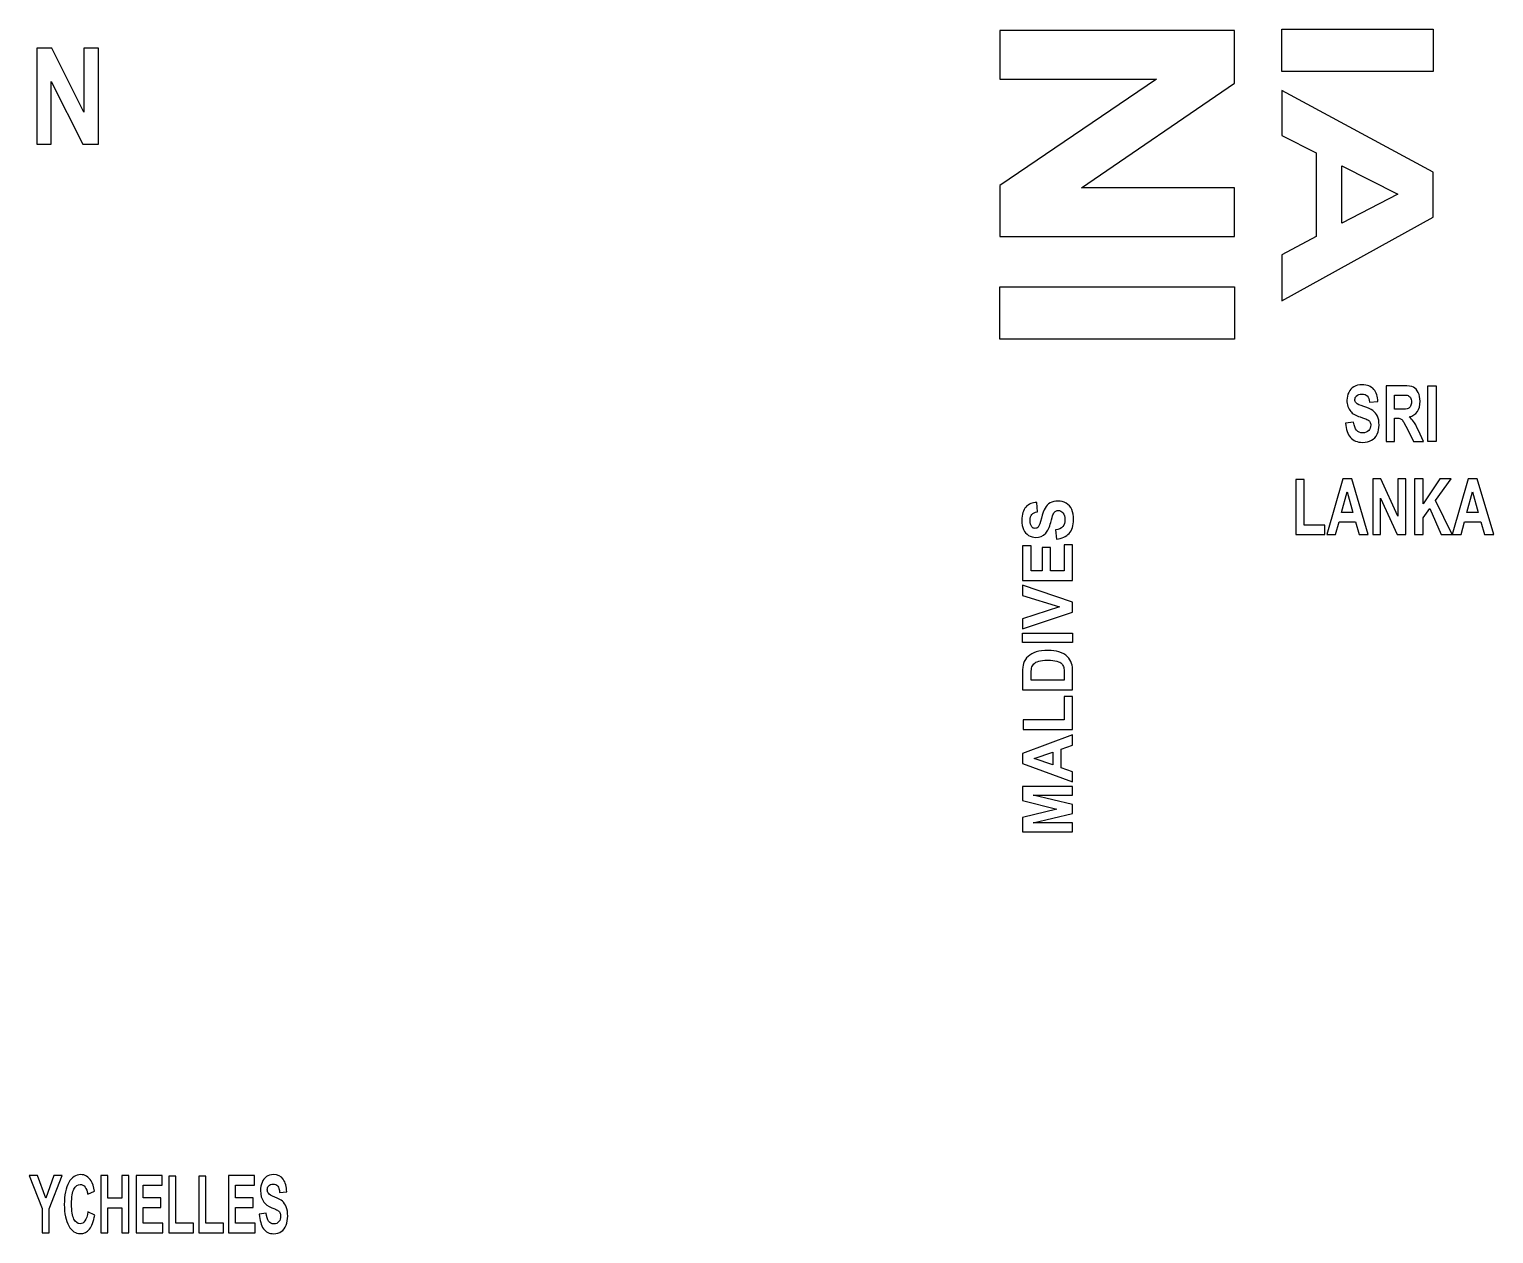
# Model space of a CAD drawing. Header units: centimetres. Extents: x -12.1 to 12.1, y -5 to 6.2.
# Drawn here: x 1.529 to 4.054, y -1.054 to 1.023 of the extents above; entities that cross this region are included whole.
import ezdxf

# ---------------------------------------------------------------- set-up
doc = ezdxf.new("R2010")
doc.units = ezdxf.units.CM
doc.header["$MEASUREMENT"] = 0
doc.layers.add('Layer 1', color=7, linetype='Continuous')

msp = doc.modelspace()

# ---------------------------------------------------------------- linework, layer by layer
at = {"layer": 'Layer 1', "color": 250}
for points, knots in [([(3.60658, 0.66558), (3.60658, 0.66558), (3.20203, 0.66558), (3.20203, 0.66558), (3.20203, 0.66558), (3.20203, 0.66558), (3.20203, 0.75348), (3.20203, 0.75348), (3.20203, 0.75348), (3.20203, 0.75348), (3.47217, 0.93664), (3.47217, 0.93664), (3.47217, 0.93664), (3.47217, 0.93664), (3.20203, 0.93664), (3.20203, 0.93664), (3.20203, 0.93664), (3.20203, 0.93664), (3.20203, 1.0206), (3.20203, 1.0206), (3.20203, 1.0206), (3.20203, 1.0206), (3.60658, 1.0206), (3.60658, 1.0206), (3.60658, 1.0206), (3.60658, 1.0206), (3.60658, 0.92991), (3.60658, 0.92991), (3.60658, 0.92991), (3.60658, 0.92991), (3.34276, 0.74953), (3.34276, 0.74953), (3.34276, 0.74953), (3.34276, 0.74953), (3.60658, 0.74953), (3.60658, 0.74953), (3.60658, 0.74953), (3.60658, 0.74953), (3.60658, 0.66558), (3.60658, 0.66558)], [0, 0, 0, 0, 0.0909091, 0.0909091, 0.0909091, 0.0909091, 0.1818182, 0.1818182, 0.1818182, 0.1818182, 0.2727273, 0.2727273, 0.2727273, 0.2727273, 0.3636364, 0.3636364, 0.3636364, 0.3636364, 0.4545455, 0.4545455, 0.4545455, 0.4545455, 0.5454545, 0.5454545, 0.5454545, 0.5454545, 0.6363636, 0.6363636, 0.6363636, 0.6363636, 0.7272727, 0.7272727, 0.7272727, 0.7272727, 0.8181818, 0.8181818, 0.8181818, 0.8181818, 1, 1, 1, 1]), ([(3.6887, 0.9496), (3.6887, 0.9496), (3.94924, 0.9496), (3.94924, 0.9496), (3.94924, 0.9496), (3.94924, 0.9496), (3.94924, 1.02258), (3.94924, 1.02258), (3.94924, 1.02258), (3.94924, 1.02258), (3.6887, 1.02258), (3.6887, 1.02258), (3.6887, 1.02258), (3.6887, 1.02258), (3.6887, 0.9496), (3.6887, 0.9496)], [0, 0, 0, 0, 0.2, 0.2, 0.2, 0.2, 0.4, 0.4, 0.4, 0.4, 0.6, 0.6, 0.6, 0.6, 1, 1, 1, 1]), ([(1.54156, 0.82477), (1.54156, 0.82477), (1.54156, 0.98978), (1.54156, 0.98978), (1.54156, 0.98978), (1.54156, 0.98978), (1.5679, 0.98978), (1.5679, 0.98978), (1.5679, 0.98978), (1.5679, 0.98978), (1.62291, 0.87957), (1.62291, 0.87957), (1.62291, 0.87957), (1.62291, 0.87957), (1.62291, 0.98978), (1.62291, 0.98978), (1.62291, 0.98978), (1.62291, 0.98978), (1.6481, 0.98978), (1.6481, 0.98978), (1.6481, 0.98978), (1.6481, 0.98978), (1.6481, 0.82477), (1.6481, 0.82477), (1.6481, 0.82477), (1.6481, 0.82477), (1.62087, 0.82477), (1.62087, 0.82477), (1.62087, 0.82477), (1.62087, 0.82477), (1.56674, 0.93236), (1.56674, 0.93236), (1.56674, 0.93236), (1.56674, 0.93236), (1.56674, 0.82477), (1.56674, 0.82477), (1.56674, 0.82477), (1.56674, 0.82477), (1.54156, 0.82477), (1.54156, 0.82477)], [0, 0, 0, 0, 0.0909091, 0.0909091, 0.0909091, 0.0909091, 0.1818182, 0.1818182, 0.1818182, 0.1818182, 0.2727273, 0.2727273, 0.2727273, 0.2727273, 0.3636364, 0.3636364, 0.3636364, 0.3636364, 0.4545455, 0.4545455, 0.4545455, 0.4545455, 0.5454545, 0.5454545, 0.5454545, 0.5454545, 0.6363636, 0.6363636, 0.6363636, 0.6363636, 0.7272727, 0.7272727, 0.7272727, 0.7272727, 0.8181818, 0.8181818, 0.8181818, 0.8181818, 1, 1, 1, 1]), ([(3.6887, 0.55423), (3.6887, 0.55423), (3.6887, 0.6336), (3.6887, 0.6336), (3.6887, 0.6336), (3.6887, 0.6336), (3.74789, 0.66514), (3.74789, 0.66514), (3.74789, 0.66514), (3.74789, 0.66514), (3.74789, 0.80959), (3.74789, 0.80959), (3.74789, 0.80959), (3.74789, 0.80959), (3.6887, 0.83942), (3.6887, 0.83942), (3.6887, 0.83942), (3.6887, 0.83942), (3.6887, 0.91682), (3.6887, 0.91682), (3.6887, 0.91682), (3.6887, 0.91682), (3.94925, 0.77608), (3.94925, 0.77608), (3.94925, 0.77608), (3.94925, 0.77608), (3.94925, 0.69891), (3.94925, 0.69891), (3.94925, 0.69891), (3.94925, 0.69891), (3.6887, 0.55423), (3.6887, 0.55423)], [0, 0, 0, 0, 0.1111111, 0.1111111, 0.1111111, 0.1111111, 0.2222222, 0.2222222, 0.2222222, 0.2222222, 0.3333333, 0.3333333, 0.3333333, 0.3333333, 0.4444444, 0.4444444, 0.4444444, 0.4444444, 0.5555556, 0.5555556, 0.5555556, 0.5555556, 0.6666667, 0.6666667, 0.6666667, 0.6666667, 0.7777778, 0.7777778, 0.7777778, 0.7777778, 1, 1, 1, 1]), ([(3.79177, 0.68855), (3.79177, 0.68855), (3.88845, 0.73837), (3.88845, 0.73837), (3.88845, 0.73837), (3.88845, 0.73837), (3.79177, 0.78718), (3.79177, 0.78718), (3.79177, 0.78718), (3.79177, 0.78718), (3.79177, 0.68855), (3.79177, 0.68855)], [0, 0, 0, 0, 0.25, 0.25, 0.25, 0.25, 0.5, 0.5, 0.5, 0.5, 1, 1, 1, 1]), ([(3.20203, 0.48821), (3.20203, 0.48821), (3.60658, 0.48821), (3.60658, 0.48821), (3.60658, 0.48821), (3.60658, 0.48821), (3.60658, 0.57857), (3.60658, 0.57857), (3.60658, 0.57857), (3.60658, 0.57857), (3.20203, 0.57857), (3.20203, 0.57857), (3.20203, 0.57857), (3.20203, 0.57857), (3.20203, 0.48821), (3.20203, 0.48821)], [0, 0, 0, 0, 0.2, 0.2, 0.2, 0.2, 0.4, 0.4, 0.4, 0.4, 0.6, 0.6, 0.6, 0.6, 1, 1, 1, 1]), ([(3.79812, 0.34341), (3.79812, 0.34341), (3.81215, 0.34524), (3.81215, 0.34524), (3.81215, 0.34524), (3.813, 0.33889), (3.81469, 0.33426), (3.81728, 0.33129), (3.81728, 0.33129), (3.81987, 0.32832), (3.82334, 0.32687), (3.82774, 0.32687), (3.82774, 0.32687), (3.83239, 0.32687), (3.83589, 0.32818), (3.83825, 0.33079), (3.83825, 0.33079), (3.84063, 0.33344), (3.8418, 0.33653), (3.8418, 0.34006), (3.8418, 0.34006), (3.8418, 0.34233), (3.84128, 0.34425), (3.84028, 0.34582), (3.84028, 0.34582), (3.83929, 0.34745), (3.83758, 0.34882), (3.8351, 0.35001), (3.8351, 0.35001), (3.83342, 0.3508), (3.82957, 0.3522), (3.82355, 0.35418), (3.82355, 0.35418), (3.81579, 0.35674), (3.81038, 0.35992), (3.80727, 0.36367), (3.80727, 0.36367), (3.80289, 0.36895), (3.80068, 0.37541), (3.80068, 0.38298), (3.80068, 0.38298), (3.80068, 0.38787), (3.80173, 0.39241), (3.8038, 0.39666), (3.8038, 0.39666), (3.80584, 0.40091), (3.80881, 0.40417), (3.81274, 0.40639), (3.81274, 0.40639), (3.81661, 0.4086), (3.8213, 0.40974), (3.82677, 0.40974), (3.82677, 0.40974), (3.83574, 0.40974), (3.8425, 0.40709), (3.84704, 0.40181), (3.84704, 0.40181), (3.85155, 0.39655), (3.85395, 0.38947), (3.85418, 0.38071), (3.85418, 0.38071), (3.85418, 0.38071), (3.83976, 0.37983), (3.83976, 0.37983), (3.83976, 0.37983), (3.83912, 0.38478), (3.83778, 0.38828), (3.83577, 0.39046), (3.83577, 0.39046), (3.83373, 0.39264), (3.83068, 0.39367), (3.82663, 0.39367), (3.82663, 0.39367), (3.82244, 0.39367), (3.81915, 0.39253), (3.81678, 0.39022), (3.81678, 0.39022), (3.81527, 0.38874), (3.81449, 0.38677), (3.81449, 0.38429), (3.81449, 0.38429), (3.81449, 0.38201), (3.81522, 0.38006), (3.81664, 0.37846), (3.81664, 0.37846), (3.81844, 0.37642), (3.82288, 0.37427), (3.82989, 0.37206), (3.82989, 0.37206), (3.83688, 0.36981), (3.84209, 0.36752), (3.84544, 0.36512), (3.84544, 0.36512), (3.84882, 0.36277), (3.85147, 0.35951), (3.85336, 0.3554), (3.85336, 0.3554), (3.85525, 0.3513), (3.85618, 0.3462), (3.85618, 0.34011), (3.85618, 0.34011), (3.85618, 0.33461), (3.85508, 0.32948), (3.85284, 0.32468), (3.85284, 0.32468), (3.85054, 0.31987), (3.8473, 0.31635), (3.84317, 0.314), (3.84317, 0.314), (3.83901, 0.31166), (3.83379, 0.31047), (3.82762, 0.31047), (3.82762, 0.31047), (3.81859, 0.31047), (3.81166, 0.31326), (3.80677, 0.31892), (3.80677, 0.31892), (3.80197, 0.32448), (3.79902, 0.33268), (3.79812, 0.34341)], [0, 0, 0, 0, 0.0322581, 0.0322581, 0.0322581, 0.0322581, 0.0645161, 0.0645161, 0.0645161, 0.0645161, 0.0967742, 0.0967742, 0.0967742, 0.0967742, 0.1290323, 0.1290323, 0.1290323, 0.1290323, 0.1612903, 0.1612903, 0.1612903, 0.1612903, 0.1935484, 0.1935484, 0.1935484, 0.1935484, 0.2258065, 0.2258065, 0.2258065, 0.2258065, 0.2580645, 0.2580645, 0.2580645, 0.2580645, 0.2903226, 0.2903226, 0.2903226, 0.2903226, 0.3225806, 0.3225806, 0.3225806, 0.3225806, 0.3548387, 0.3548387, 0.3548387, 0.3548387, 0.3870968, 0.3870968, 0.3870968, 0.3870968, 0.4193548, 0.4193548, 0.4193548, 0.4193548, 0.4516129, 0.4516129, 0.4516129, 0.4516129, 0.483871, 0.483871, 0.483871, 0.483871, 0.516129, 0.516129, 0.516129, 0.516129, 0.5483871, 0.5483871, 0.5483871, 0.5483871, 0.5806452, 0.5806452, 0.5806452, 0.5806452, 0.6129032, 0.6129032, 0.6129032, 0.6129032, 0.6451613, 0.6451613, 0.6451613, 0.6451613, 0.6774194, 0.6774194, 0.6774194, 0.6774194, 0.7096774, 0.7096774, 0.7096774, 0.7096774, 0.7419355, 0.7419355, 0.7419355, 0.7419355, 0.7741935, 0.7741935, 0.7741935, 0.7741935, 0.8064516, 0.8064516, 0.8064516, 0.8064516, 0.8387097, 0.8387097, 0.8387097, 0.8387097, 0.8709677, 0.8709677, 0.8709677, 0.8709677, 0.9032258, 0.9032258, 0.9032258, 0.9032258, 0.9354839, 0.9354839, 0.9354839, 0.9354839, 1, 1, 1, 1]), ([(3.86836, 0.31219), (3.86836, 0.31219), (3.86836, 0.40808), (3.86836, 0.40808), (3.86836, 0.40808), (3.86836, 0.40808), (3.89876, 0.40808), (3.89876, 0.40808), (3.89876, 0.40808), (3.90642, 0.40808), (3.91195, 0.40724), (3.91538, 0.40551), (3.91538, 0.40551), (3.91885, 0.40377), (3.92161, 0.40071), (3.92365, 0.39632), (3.92365, 0.39632), (3.92581, 0.39188), (3.92683, 0.38688), (3.92683, 0.38123), (3.92683, 0.38123), (3.92683, 0.37401), (3.92523, 0.36807), (3.92214, 0.36335), (3.92214, 0.36335), (3.91894, 0.35869), (3.91422, 0.35575), (3.90796, 0.35453), (3.90796, 0.35453), (3.91111, 0.35208), (3.91366, 0.34937), (3.91568, 0.34646), (3.91568, 0.34646), (3.91771, 0.34352), (3.92048, 0.33836), (3.92388, 0.33091), (3.92388, 0.33091), (3.92388, 0.33091), (3.93265, 0.31219), (3.93265, 0.31219), (3.93265, 0.31219), (3.93265, 0.31219), (3.91536, 0.31219), (3.91536, 0.31219), (3.91536, 0.31219), (3.91536, 0.31219), (3.90493, 0.33306), (3.90493, 0.33306), (3.90493, 0.33306), (3.90123, 0.34052), (3.8987, 0.34521), (3.89733, 0.34716), (3.89733, 0.34716), (3.89596, 0.34909), (3.89451, 0.35045), (3.89299, 0.35115), (3.89299, 0.35115), (3.89148, 0.35185), (3.88906, 0.35223), (3.88574, 0.35223), (3.88574, 0.35223), (3.88574, 0.35223), (3.8828, 0.35223), (3.8828, 0.35223), (3.8828, 0.35223), (3.8828, 0.35223), (3.8828, 0.31219), (3.8828, 0.31219), (3.8828, 0.31219), (3.8828, 0.31219), (3.86836, 0.31219), (3.86836, 0.31219)], [0, 0, 0, 0, 0.0526316, 0.0526316, 0.0526316, 0.0526316, 0.1052632, 0.1052632, 0.1052632, 0.1052632, 0.1578947, 0.1578947, 0.1578947, 0.1578947, 0.2105263, 0.2105263, 0.2105263, 0.2105263, 0.2631579, 0.2631579, 0.2631579, 0.2631579, 0.3157895, 0.3157895, 0.3157895, 0.3157895, 0.3684211, 0.3684211, 0.3684211, 0.3684211, 0.4210526, 0.4210526, 0.4210526, 0.4210526, 0.4736842, 0.4736842, 0.4736842, 0.4736842, 0.5263158, 0.5263158, 0.5263158, 0.5263158, 0.5789474, 0.5789474, 0.5789474, 0.5789474, 0.6315789, 0.6315789, 0.6315789, 0.6315789, 0.6842105, 0.6842105, 0.6842105, 0.6842105, 0.7368421, 0.7368421, 0.7368421, 0.7368421, 0.7894737, 0.7894737, 0.7894737, 0.7894737, 0.8421053, 0.8421053, 0.8421053, 0.8421053, 0.8947368, 0.8947368, 0.8947368, 0.8947368, 1, 1, 1, 1]), ([(3.93996, 0.31219), (3.93996, 0.31219), (3.95441, 0.31219), (3.95441, 0.31219), (3.95441, 0.31219), (3.95441, 0.31219), (3.95441, 0.40808), (3.95441, 0.40808), (3.95441, 0.40808), (3.95441, 0.40808), (3.93996, 0.40808), (3.93996, 0.40808), (3.93996, 0.40808), (3.93996, 0.40808), (3.93996, 0.31219), (3.93996, 0.31219)], [0, 0, 0, 0, 0.2, 0.2, 0.2, 0.2, 0.4, 0.4, 0.4, 0.4, 0.6, 0.6, 0.6, 0.6, 1, 1, 1, 1]), ([(3.8828, 0.36754), (3.8828, 0.36754), (3.89348, 0.36754), (3.89348, 0.36754), (3.89348, 0.36754), (3.90042, 0.36754), (3.90472, 0.36795), (3.90647, 0.36871), (3.90647, 0.36871), (3.90816, 0.36947), (3.9095, 0.37086), (3.91049, 0.37278), (3.91049, 0.37278), (3.91145, 0.37467), (3.91195, 0.37707), (3.91195, 0.37998), (3.91195, 0.37998), (3.91195, 0.38318), (3.91134, 0.38578), (3.91006, 0.38775), (3.91006, 0.38775), (3.90874, 0.38976), (3.90694, 0.39102), (3.90458, 0.39154), (3.90458, 0.39154), (3.90341, 0.39174), (3.89989, 0.39186), (3.89407, 0.39186), (3.89407, 0.39186), (3.89407, 0.39186), (3.8828, 0.39186), (3.8828, 0.39186), (3.8828, 0.39186), (3.8828, 0.39186), (3.8828, 0.36754), (3.8828, 0.36754)], [0, 0, 0, 0, 0.1, 0.1, 0.1, 0.1, 0.2, 0.2, 0.2, 0.2, 0.3, 0.3, 0.3, 0.3, 0.4, 0.4, 0.4, 0.4, 0.5, 0.5, 0.5, 0.5, 0.6, 0.6, 0.6, 0.6, 0.7, 0.7, 0.7, 0.7, 0.8, 0.8, 0.8, 0.8, 1, 1, 1, 1]), ([(3.71257, 0.15139), (3.71257, 0.15139), (3.71257, 0.24649), (3.71257, 0.24649), (3.71257, 0.24649), (3.71257, 0.24649), (3.72695, 0.24649), (3.72695, 0.24649), (3.72695, 0.24649), (3.72695, 0.24649), (3.72695, 0.16755), (3.72695, 0.16755), (3.72695, 0.16755), (3.72695, 0.16755), (3.76283, 0.16755), (3.76283, 0.16755), (3.76283, 0.16755), (3.76283, 0.16755), (3.76283, 0.15139), (3.76283, 0.15139), (3.76283, 0.15139), (3.76283, 0.15139), (3.71257, 0.15139), (3.71257, 0.15139)], [0, 0, 0, 0, 0.1428571, 0.1428571, 0.1428571, 0.1428571, 0.2857143, 0.2857143, 0.2857143, 0.2857143, 0.4285714, 0.4285714, 0.4285714, 0.4285714, 0.5714286, 0.5714286, 0.5714286, 0.5714286, 0.7142857, 0.7142857, 0.7142857, 0.7142857, 1, 1, 1, 1]), ([(3.83755, 0.15139), (3.83755, 0.15139), (3.82185, 0.15139), (3.82185, 0.15139), (3.82185, 0.15139), (3.82185, 0.15139), (3.8156, 0.17317), (3.8156, 0.17317), (3.8156, 0.17317), (3.8156, 0.17317), (3.78709, 0.17317), (3.78709, 0.17317), (3.78709, 0.17317), (3.78709, 0.17317), (3.78118, 0.15139), (3.78118, 0.15139), (3.78118, 0.15139), (3.78118, 0.15139), (3.76583, 0.15139), (3.76583, 0.15139), (3.76583, 0.15139), (3.76583, 0.15139), (3.79366, 0.24728), (3.79366, 0.24728), (3.79366, 0.24728), (3.79366, 0.24728), (3.80895, 0.24728), (3.80895, 0.24728), (3.80895, 0.24728), (3.80895, 0.24728), (3.83755, 0.15139), (3.83755, 0.15139)], [0, 0, 0, 0, 0.1111111, 0.1111111, 0.1111111, 0.1111111, 0.2222222, 0.2222222, 0.2222222, 0.2222222, 0.3333333, 0.3333333, 0.3333333, 0.3333333, 0.4444444, 0.4444444, 0.4444444, 0.4444444, 0.5555556, 0.5555556, 0.5555556, 0.5555556, 0.6666667, 0.6666667, 0.6666667, 0.6666667, 0.7777778, 0.7777778, 0.7777778, 0.7777778, 1, 1, 1, 1]), ([(3.84535, 0.15139), (3.84535, 0.15139), (3.84535, 0.24728), (3.84535, 0.24728), (3.84535, 0.24728), (3.84535, 0.24728), (3.85938, 0.24728), (3.85938, 0.24728), (3.85938, 0.24728), (3.85938, 0.24728), (3.8886, 0.18328), (3.8886, 0.18328), (3.8886, 0.18328), (3.8886, 0.18328), (3.8886, 0.24728), (3.8886, 0.24728), (3.8886, 0.24728), (3.8886, 0.24728), (3.90205, 0.24728), (3.90205, 0.24728), (3.90205, 0.24728), (3.90205, 0.24728), (3.90205, 0.15139), (3.90205, 0.15139), (3.90205, 0.15139), (3.90205, 0.15139), (3.88757, 0.15139), (3.88757, 0.15139), (3.88757, 0.15139), (3.88757, 0.15139), (3.85875, 0.21394), (3.85875, 0.21394), (3.85875, 0.21394), (3.85875, 0.21394), (3.85875, 0.15139), (3.85875, 0.15139), (3.85875, 0.15139), (3.85875, 0.15139), (3.84535, 0.15139), (3.84535, 0.15139)], [0, 0, 0, 0, 0.0909091, 0.0909091, 0.0909091, 0.0909091, 0.1818182, 0.1818182, 0.1818182, 0.1818182, 0.2727273, 0.2727273, 0.2727273, 0.2727273, 0.3636364, 0.3636364, 0.3636364, 0.3636364, 0.4545455, 0.4545455, 0.4545455, 0.4545455, 0.5454545, 0.5454545, 0.5454545, 0.5454545, 0.6363636, 0.6363636, 0.6363636, 0.6363636, 0.7272727, 0.7272727, 0.7272727, 0.7272727, 0.8181818, 0.8181818, 0.8181818, 0.8181818, 1, 1, 1, 1]), ([(3.91748, 0.15139), (3.91748, 0.15139), (3.91748, 0.24728), (3.91748, 0.24728), (3.91748, 0.24728), (3.91748, 0.24728), (3.93192, 0.24728), (3.93192, 0.24728), (3.93192, 0.24728), (3.93192, 0.24728), (3.93192, 0.20471), (3.93192, 0.20471), (3.93192, 0.20471), (3.93192, 0.20471), (3.9611, 0.24728), (3.9611, 0.24728), (3.9611, 0.24728), (3.9611, 0.24728), (3.98049, 0.24728), (3.98049, 0.24728), (3.98049, 0.24728), (3.98049, 0.24728), (3.95356, 0.20995), (3.95356, 0.20995), (3.95356, 0.20995), (3.95356, 0.20995), (3.98192, 0.15139), (3.98192, 0.15139), (3.98192, 0.15139), (3.98192, 0.15139), (3.96326, 0.15139), (3.96326, 0.15139), (3.96326, 0.15139), (3.96326, 0.15139), (3.9436, 0.19641), (3.9436, 0.19641), (3.9436, 0.19641), (3.9436, 0.19641), (3.93192, 0.18037), (3.93192, 0.18037), (3.93192, 0.18037), (3.93192, 0.18037), (3.93192, 0.15139), (3.93192, 0.15139), (3.93192, 0.15139), (3.93192, 0.15139), (3.91748, 0.15139), (3.91748, 0.15139)], [0, 0, 0, 0, 0.0769231, 0.0769231, 0.0769231, 0.0769231, 0.1538462, 0.1538462, 0.1538462, 0.1538462, 0.2307692, 0.2307692, 0.2307692, 0.2307692, 0.3076923, 0.3076923, 0.3076923, 0.3076923, 0.3846154, 0.3846154, 0.3846154, 0.3846154, 0.4615385, 0.4615385, 0.4615385, 0.4615385, 0.5384615, 0.5384615, 0.5384615, 0.5384615, 0.6153846, 0.6153846, 0.6153846, 0.6153846, 0.6923077, 0.6923077, 0.6923077, 0.6923077, 0.7692308, 0.7692308, 0.7692308, 0.7692308, 0.8461538, 0.8461538, 0.8461538, 0.8461538, 1, 1, 1, 1]), ([(4.05381, 0.15139), (4.05381, 0.15139), (4.03812, 0.15139), (4.03812, 0.15139), (4.03812, 0.15139), (4.03812, 0.15139), (4.03189, 0.17317), (4.03189, 0.17317), (4.03189, 0.17317), (4.03189, 0.17317), (4.00332, 0.17317), (4.00332, 0.17317), (4.00332, 0.17317), (4.00332, 0.17317), (3.99744, 0.15139), (3.99744, 0.15139), (3.99744, 0.15139), (3.99744, 0.15139), (3.98212, 0.15139), (3.98212, 0.15139), (3.98212, 0.15139), (3.98212, 0.15139), (4.00993, 0.24728), (4.00993, 0.24728), (4.00993, 0.24728), (4.00993, 0.24728), (4.02522, 0.24728), (4.02522, 0.24728), (4.02522, 0.24728), (4.02522, 0.24728), (4.05381, 0.15139), (4.05381, 0.15139)], [0, 0, 0, 0, 0.1111111, 0.1111111, 0.1111111, 0.1111111, 0.2222222, 0.2222222, 0.2222222, 0.2222222, 0.3333333, 0.3333333, 0.3333333, 0.3333333, 0.4444444, 0.4444444, 0.4444444, 0.4444444, 0.5555556, 0.5555556, 0.5555556, 0.5555556, 0.6666667, 0.6666667, 0.6666667, 0.6666667, 0.7777778, 0.7777778, 0.7777778, 0.7777778, 1, 1, 1, 1]), ([(3.29969, 0.14357), (3.29969, 0.14357), (3.29806, 0.15946), (3.29806, 0.15946), (3.29806, 0.15946), (3.30374, 0.1604), (3.30793, 0.16234), (3.31058, 0.16528), (3.31058, 0.16528), (3.31326, 0.1682), (3.31458, 0.17212), (3.31458, 0.17711), (3.31458, 0.17711), (3.31458, 0.18238), (3.31341, 0.18631), (3.31102, 0.18899), (3.31102, 0.18899), (3.30866, 0.19164), (3.30587, 0.19297), (3.30272, 0.19297), (3.30272, 0.19297), (3.30071, 0.19297), (3.29891, 0.19242), (3.29748, 0.19129), (3.29748, 0.19129), (3.29608, 0.19018), (3.29483, 0.18823), (3.29381, 0.18541), (3.29381, 0.18541), (3.29306, 0.18354), (3.29177, 0.17917), (3.29, 0.17236), (3.29, 0.17236), (3.28773, 0.16362), (3.28481, 0.15745), (3.28147, 0.15392), (3.28147, 0.15392), (3.27672, 0.14895), (3.27092, 0.1465), (3.26411, 0.1465), (3.26411, 0.1465), (3.25971, 0.1465), (3.25558, 0.14763), (3.2518, 0.15), (3.2518, 0.15), (3.24792, 0.15232), (3.24504, 0.15571), (3.24303, 0.16007), (3.24303, 0.16007), (3.24102, 0.16446), (3.24003, 0.16977), (3.24003, 0.176), (3.24003, 0.176), (3.24003, 0.18616), (3.24242, 0.19376), (3.24713, 0.19892), (3.24713, 0.19892), (3.25188, 0.20404), (3.25823, 0.20672), (3.26615, 0.20701), (3.26615, 0.20701), (3.26615, 0.20701), (3.26691, 0.1907), (3.26691, 0.1907), (3.26691, 0.1907), (3.26248, 0.18995), (3.25931, 0.18846), (3.25738, 0.18616), (3.25738, 0.18616), (3.25544, 0.18386), (3.25444, 0.18043), (3.25444, 0.17582), (3.25444, 0.17582), (3.25444, 0.17108), (3.25549, 0.16738), (3.25756, 0.1647), (3.25756, 0.1647), (3.25887, 0.16299), (3.2607, 0.16211), (3.26291, 0.16211), (3.26291, 0.16211), (3.26495, 0.16211), (3.26673, 0.16292), (3.26816, 0.1645), (3.26816, 0.1645), (3.27002, 0.16659), (3.27197, 0.17157), (3.27392, 0.17955), (3.27392, 0.17955), (3.27591, 0.18744), (3.278, 0.19332), (3.28012, 0.19717), (3.28012, 0.19717), (3.28225, 0.20092), (3.28522, 0.20393), (3.28892, 0.20608), (3.28892, 0.20608), (3.29259, 0.20826), (3.29722, 0.20928), (3.30267, 0.20928), (3.30267, 0.20928), (3.30759, 0.20928), (3.31222, 0.208), (3.31656, 0.20547), (3.31656, 0.20547), (3.32087, 0.2029), (3.32407, 0.19924), (3.32619, 0.19455), (3.32619, 0.19455), (3.32826, 0.1898), (3.32931, 0.18395), (3.32931, 0.17696), (3.32931, 0.17696), (3.32931, 0.16669), (3.32678, 0.15885), (3.32177, 0.1534), (3.32177, 0.1534), (3.3167, 0.1479), (3.30936, 0.14464), (3.29969, 0.14357)], [0, 0, 0, 0, 0.0322581, 0.0322581, 0.0322581, 0.0322581, 0.0645161, 0.0645161, 0.0645161, 0.0645161, 0.0967742, 0.0967742, 0.0967742, 0.0967742, 0.1290323, 0.1290323, 0.1290323, 0.1290323, 0.1612903, 0.1612903, 0.1612903, 0.1612903, 0.1935484, 0.1935484, 0.1935484, 0.1935484, 0.2258065, 0.2258065, 0.2258065, 0.2258065, 0.2580645, 0.2580645, 0.2580645, 0.2580645, 0.2903226, 0.2903226, 0.2903226, 0.2903226, 0.3225806, 0.3225806, 0.3225806, 0.3225806, 0.3548387, 0.3548387, 0.3548387, 0.3548387, 0.3870968, 0.3870968, 0.3870968, 0.3870968, 0.4193548, 0.4193548, 0.4193548, 0.4193548, 0.4516129, 0.4516129, 0.4516129, 0.4516129, 0.483871, 0.483871, 0.483871, 0.483871, 0.516129, 0.516129, 0.516129, 0.516129, 0.5483871, 0.5483871, 0.5483871, 0.5483871, 0.5806452, 0.5806452, 0.5806452, 0.5806452, 0.6129032, 0.6129032, 0.6129032, 0.6129032, 0.6451613, 0.6451613, 0.6451613, 0.6451613, 0.6774194, 0.6774194, 0.6774194, 0.6774194, 0.7096774, 0.7096774, 0.7096774, 0.7096774, 0.7419355, 0.7419355, 0.7419355, 0.7419355, 0.7741935, 0.7741935, 0.7741935, 0.7741935, 0.8064516, 0.8064516, 0.8064516, 0.8064516, 0.8387097, 0.8387097, 0.8387097, 0.8387097, 0.8709677, 0.8709677, 0.8709677, 0.8709677, 0.9032258, 0.9032258, 0.9032258, 0.9032258, 0.9354839, 0.9354839, 0.9354839, 0.9354839, 1, 1, 1, 1]), ([(3.81099, 0.18937), (3.81099, 0.18937), (3.80115, 0.22492), (3.80115, 0.22492), (3.80115, 0.22492), (3.80115, 0.22492), (3.79151, 0.18937), (3.79151, 0.18937), (3.79151, 0.18937), (3.79151, 0.18937), (3.81099, 0.18937), (3.81099, 0.18937)], [0, 0, 0, 0, 0.25, 0.25, 0.25, 0.25, 0.5, 0.5, 0.5, 0.5, 1, 1, 1, 1]), ([(4.02726, 0.18937), (4.02726, 0.18937), (4.01739, 0.22492), (4.01739, 0.22492), (4.01739, 0.22492), (4.01739, 0.22492), (4.00775, 0.18937), (4.00775, 0.18937), (4.00775, 0.18937), (4.00775, 0.18937), (4.02726, 0.18937), (4.02726, 0.18937)], [0, 0, 0, 0, 0.25, 0.25, 0.25, 0.25, 0.5, 0.5, 0.5, 0.5, 1, 1, 1, 1]), ([(3.32777, 0.07236), (3.32777, 0.07236), (3.24149, 0.07236), (3.24149, 0.07236), (3.24149, 0.07236), (3.24149, 0.07236), (3.24149, 0.13232), (3.24149, 0.13232), (3.24149, 0.13232), (3.24149, 0.13232), (3.2561, 0.13232), (3.2561, 0.13232), (3.2561, 0.13232), (3.2561, 0.13232), (3.2561, 0.08867), (3.2561, 0.08867), (3.2561, 0.08867), (3.2561, 0.08867), (3.27524, 0.08867), (3.27524, 0.08867), (3.27524, 0.08867), (3.27524, 0.08867), (3.27524, 0.12926), (3.27524, 0.12926), (3.27524, 0.12926), (3.27524, 0.12926), (3.28976, 0.12926), (3.28976, 0.12926), (3.28976, 0.12926), (3.28976, 0.12926), (3.28976, 0.08867), (3.28976, 0.08867), (3.28976, 0.08867), (3.28976, 0.08867), (3.31323, 0.08867), (3.31323, 0.08867), (3.31323, 0.08867), (3.31323, 0.08867), (3.31323, 0.13387), (3.31323, 0.13387), (3.31323, 0.13387), (3.31323, 0.13387), (3.32777, 0.13387), (3.32777, 0.13387), (3.32777, 0.13387), (3.32777, 0.13387), (3.32777, 0.07236), (3.32777, 0.07236)], [0, 0, 0, 0, 0.0769231, 0.0769231, 0.0769231, 0.0769231, 0.1538462, 0.1538462, 0.1538462, 0.1538462, 0.2307692, 0.2307692, 0.2307692, 0.2307692, 0.3076923, 0.3076923, 0.3076923, 0.3076923, 0.3846154, 0.3846154, 0.3846154, 0.3846154, 0.4615385, 0.4615385, 0.4615385, 0.4615385, 0.5384615, 0.5384615, 0.5384615, 0.5384615, 0.6153846, 0.6153846, 0.6153846, 0.6153846, 0.6923077, 0.6923077, 0.6923077, 0.6923077, 0.7692308, 0.7692308, 0.7692308, 0.7692308, 0.8461538, 0.8461538, 0.8461538, 0.8461538, 1, 1, 1, 1]), ([(3.32777, 0.01759), (3.32777, 0.01759), (3.24149, -0.01132), (3.24149, -0.01132), (3.24149, -0.01132), (3.24149, -0.01132), (3.24149, 0.00641), (3.24149, 0.00641), (3.24149, 0.00641), (3.24149, 0.00641), (3.30534, 0.02688), (3.30534, 0.02688), (3.30534, 0.02688), (3.30534, 0.02688), (3.24149, 0.04665), (3.24149, 0.04665), (3.24149, 0.04665), (3.24149, 0.04665), (3.24149, 0.06401), (3.24149, 0.06401), (3.24149, 0.06401), (3.24149, 0.06401), (3.32777, 0.03503), (3.32777, 0.03503), (3.32777, 0.03503), (3.32777, 0.03503), (3.32777, 0.01759), (3.32777, 0.01759)], [0, 0, 0, 0, 0.125, 0.125, 0.125, 0.125, 0.25, 0.25, 0.25, 0.25, 0.375, 0.375, 0.375, 0.375, 0.5, 0.5, 0.5, 0.5, 0.625, 0.625, 0.625, 0.625, 0.75, 0.75, 0.75, 0.75, 1, 1, 1, 1]), ([(3.24149, -0.03485), (3.24149, -0.03485), (3.32776, -0.03485), (3.32776, -0.03485), (3.32776, -0.03485), (3.32776, -0.03485), (3.32776, -0.01857), (3.32776, -0.01857), (3.32776, -0.01857), (3.32776, -0.01857), (3.24149, -0.01857), (3.24149, -0.01857), (3.24149, -0.01857), (3.24149, -0.01857), (3.24149, -0.03485), (3.24149, -0.03485)], [0, 0, 0, 0, 0.2, 0.2, 0.2, 0.2, 0.4, 0.4, 0.4, 0.4, 0.6, 0.6, 0.6, 0.6, 1, 1, 1, 1]), ([(3.24149, -0.11606), (3.24149, -0.11606), (3.24149, -0.08619), (3.24149, -0.08619), (3.24149, -0.08619), (3.24149, -0.07949), (3.24204, -0.07434), (3.24311, -0.07078), (3.24311, -0.07078), (3.24466, -0.06607), (3.24728, -0.06202), (3.25109, -0.05864), (3.25109, -0.05864), (3.25491, -0.05526), (3.25957, -0.05267), (3.26507, -0.05089), (3.26507, -0.05089), (3.27061, -0.04912), (3.27736, -0.04821), (3.28546, -0.04821), (3.28546, -0.04821), (3.29256, -0.04821), (3.29865, -0.04909), (3.30383, -0.05072), (3.30383, -0.05072), (3.31009, -0.05276), (3.31519, -0.05561), (3.31906, -0.05937), (3.31906, -0.05937), (3.32203, -0.06222), (3.32427, -0.06607), (3.32596, -0.07087), (3.32596, -0.07087), (3.32718, -0.07448), (3.32777, -0.07929), (3.32777, -0.08534), (3.32777, -0.08534), (3.32777, -0.08534), (3.32777, -0.11606), (3.32777, -0.11606), (3.32777, -0.11606), (3.32777, -0.11606), (3.24149, -0.11606), (3.24149, -0.11606)], [0, 0, 0, 0, 0.0833333, 0.0833333, 0.0833333, 0.0833333, 0.1666667, 0.1666667, 0.1666667, 0.1666667, 0.25, 0.25, 0.25, 0.25, 0.3333333, 0.3333333, 0.3333333, 0.3333333, 0.4166667, 0.4166667, 0.4166667, 0.4166667, 0.5, 0.5, 0.5, 0.5, 0.5833333, 0.5833333, 0.5833333, 0.5833333, 0.6666667, 0.6666667, 0.6666667, 0.6666667, 0.75, 0.75, 0.75, 0.75, 0.8333333, 0.8333333, 0.8333333, 0.8333333, 1, 1, 1, 1]), ([(3.2561, -0.0997), (3.2561, -0.0997), (3.31323, -0.0997), (3.31323, -0.0997), (3.31323, -0.0997), (3.31323, -0.0997), (3.31323, -0.08753), (3.31323, -0.08753), (3.31323, -0.08753), (3.31323, -0.08299), (3.313, -0.07966), (3.31242, -0.07762), (3.31242, -0.07762), (3.31169, -0.07501), (3.31052, -0.07279), (3.30884, -0.07104), (3.30884, -0.07104), (3.30715, -0.0693), (3.30438, -0.06787), (3.30048, -0.06679), (3.30048, -0.06679), (3.29664, -0.06566), (3.29137, -0.06511), (3.2847, -0.06511), (3.2847, -0.06511), (3.27803, -0.06511), (3.2729, -0.06566), (3.26935, -0.06679), (3.26935, -0.06679), (3.26577, -0.06787), (3.26297, -0.06942), (3.261, -0.0714), (3.261, -0.0714), (3.25898, -0.0734), (3.25761, -0.07594), (3.25692, -0.07899), (3.25692, -0.07899), (3.25634, -0.08126), (3.2561, -0.08572), (3.2561, -0.09236), (3.2561, -0.09236), (3.2561, -0.09236), (3.2561, -0.0997), (3.2561, -0.0997)], [0, 0, 0, 0, 0.0833333, 0.0833333, 0.0833333, 0.0833333, 0.1666667, 0.1666667, 0.1666667, 0.1666667, 0.25, 0.25, 0.25, 0.25, 0.3333333, 0.3333333, 0.3333333, 0.3333333, 0.4166667, 0.4166667, 0.4166667, 0.4166667, 0.5, 0.5, 0.5, 0.5, 0.5833333, 0.5833333, 0.5833333, 0.5833333, 0.6666667, 0.6666667, 0.6666667, 0.6666667, 0.75, 0.75, 0.75, 0.75, 0.8333333, 0.8333333, 0.8333333, 0.8333333, 1, 1, 1, 1]), ([(3.32777, -0.18455), (3.32777, -0.18455), (3.24221, -0.18455), (3.24221, -0.18455), (3.24221, -0.18455), (3.24221, -0.18455), (3.24221, -0.16821), (3.24221, -0.16821), (3.24221, -0.16821), (3.24221, -0.16821), (3.31323, -0.16821), (3.31323, -0.16821), (3.31323, -0.16821), (3.31323, -0.16821), (3.31323, -0.12763), (3.31323, -0.12763), (3.31323, -0.12763), (3.31323, -0.12763), (3.32777, -0.12763), (3.32777, -0.12763), (3.32777, -0.12763), (3.32777, -0.12763), (3.32777, -0.18455), (3.32777, -0.18455)], [0, 0, 0, 0, 0.1428571, 0.1428571, 0.1428571, 0.1428571, 0.2857143, 0.2857143, 0.2857143, 0.2857143, 0.4285714, 0.4285714, 0.4285714, 0.4285714, 0.5714286, 0.5714286, 0.5714286, 0.5714286, 0.7142857, 0.7142857, 0.7142857, 0.7142857, 1, 1, 1, 1]), ([(3.32777, -0.19367), (3.32777, -0.19367), (3.32777, -0.21143), (3.32777, -0.21143), (3.32777, -0.21143), (3.32777, -0.21143), (3.3082, -0.21845), (3.3082, -0.21845), (3.3082, -0.21845), (3.3082, -0.21845), (3.3082, -0.25077), (3.3082, -0.25077), (3.3082, -0.25077), (3.3082, -0.25077), (3.32777, -0.25746), (3.32777, -0.25746), (3.32777, -0.25746), (3.32777, -0.25746), (3.32777, -0.27479), (3.32777, -0.27479), (3.32777, -0.27479), (3.32777, -0.27479), (3.24149, -0.24332), (3.24149, -0.24332), (3.24149, -0.24332), (3.24149, -0.24332), (3.24149, -0.22602), (3.24149, -0.22602), (3.24149, -0.22602), (3.24149, -0.22602), (3.32777, -0.19367), (3.32777, -0.19367)], [0, 0, 0, 0, 0.1111111, 0.1111111, 0.1111111, 0.1111111, 0.2222222, 0.2222222, 0.2222222, 0.2222222, 0.3333333, 0.3333333, 0.3333333, 0.3333333, 0.4444444, 0.4444444, 0.4444444, 0.4444444, 0.5555556, 0.5555556, 0.5555556, 0.5555556, 0.6666667, 0.6666667, 0.6666667, 0.6666667, 0.7777778, 0.7777778, 0.7777778, 0.7777778, 1, 1, 1, 1]), ([(3.29364, -0.22375), (3.29364, -0.22375), (3.26161, -0.23486), (3.26161, -0.23486), (3.26161, -0.23486), (3.26161, -0.23486), (3.29364, -0.24578), (3.29364, -0.24578), (3.29364, -0.24578), (3.29364, -0.24578), (3.29364, -0.22375), (3.29364, -0.22375)], [0, 0, 0, 0, 0.25, 0.25, 0.25, 0.25, 0.5, 0.5, 0.5, 0.5, 1, 1, 1, 1]), ([(3.32777, -0.3609), (3.32777, -0.3609), (3.24149, -0.3609), (3.24149, -0.3609), (3.24149, -0.3609), (3.24149, -0.3609), (3.24149, -0.33646), (3.24149, -0.33646), (3.24149, -0.33646), (3.24149, -0.33646), (3.30034, -0.32179), (3.30034, -0.32179), (3.30034, -0.32179), (3.30034, -0.32179), (3.24149, -0.30726), (3.24149, -0.30726), (3.24149, -0.30726), (3.24149, -0.30726), (3.24149, -0.28277), (3.24149, -0.28277), (3.24149, -0.28277), (3.24149, -0.28277), (3.32777, -0.28277), (3.32777, -0.28277), (3.32777, -0.28277), (3.32777, -0.28277), (3.32777, -0.29794), (3.32777, -0.29794), (3.32777, -0.29794), (3.32777, -0.29794), (3.25986, -0.29794), (3.25986, -0.29794), (3.25986, -0.29794), (3.25986, -0.29794), (3.32777, -0.31398), (3.32777, -0.31398), (3.32777, -0.31398), (3.32777, -0.31398), (3.32777, -0.32968), (3.32777, -0.32968), (3.32777, -0.32968), (3.32777, -0.32968), (3.25986, -0.34573), (3.25986, -0.34573), (3.25986, -0.34573), (3.25986, -0.34573), (3.32777, -0.34573), (3.32777, -0.34573), (3.32777, -0.34573), (3.32777, -0.34573), (3.32777, -0.3609), (3.32777, -0.3609)], [0, 0, 0, 0, 0.0714286, 0.0714286, 0.0714286, 0.0714286, 0.1428571, 0.1428571, 0.1428571, 0.1428571, 0.2142857, 0.2142857, 0.2142857, 0.2142857, 0.2857143, 0.2857143, 0.2857143, 0.2857143, 0.3571429, 0.3571429, 0.3571429, 0.3571429, 0.4285714, 0.4285714, 0.4285714, 0.4285714, 0.5, 0.5, 0.5, 0.5, 0.5714286, 0.5714286, 0.5714286, 0.5714286, 0.6428571, 0.6428571, 0.6428571, 0.6428571, 0.7142857, 0.7142857, 0.7142857, 0.7142857, 0.7857143, 0.7857143, 0.7857143, 0.7857143, 0.8571429, 0.8571429, 0.8571429, 0.8571429, 1, 1, 1, 1]), ([(1.55088, -1.05215), (1.55088, -1.05215), (1.55088, -1.01068), (1.55088, -1.01068), (1.55088, -1.01068), (1.55088, -1.01068), (1.52875, -0.95367), (1.52875, -0.95367), (1.52875, -0.95367), (1.52875, -0.95367), (1.54304, -0.95367), (1.54304, -0.95367), (1.54304, -0.95367), (1.54304, -0.95367), (1.55725, -0.9926), (1.55725, -0.9926), (1.55725, -0.9926), (1.55725, -0.9926), (1.57114, -0.95367), (1.57114, -0.95367), (1.57114, -0.95367), (1.57114, -0.95367), (1.5852, -0.95367), (1.5852, -0.95367), (1.5852, -0.95367), (1.5852, -0.95367), (1.56296, -1.01083), (1.56296, -1.01083), (1.56296, -1.01083), (1.56296, -1.01083), (1.56296, -1.05215), (1.56296, -1.05215), (1.56296, -1.05215), (1.56296, -1.05215), (1.55088, -1.05215), (1.55088, -1.05215)], [0, 0, 0, 0, 0.1, 0.1, 0.1, 0.1, 0.2, 0.2, 0.2, 0.2, 0.3, 0.3, 0.3, 0.3, 0.4, 0.4, 0.4, 0.4, 0.5, 0.5, 0.5, 0.5, 0.6, 0.6, 0.6, 0.6, 0.7, 0.7, 0.7, 0.7, 0.8, 0.8, 0.8, 0.8, 1, 1, 1, 1]), ([(1.62981, -1.01592), (1.62981, -1.01592), (1.64161, -1.02204), (1.64161, -1.02204), (1.64161, -1.02204), (1.6398, -1.03281), (1.63683, -1.04079), (1.63261, -1.046), (1.63261, -1.046), (1.62839, -1.05122), (1.62306, -1.05381), (1.61656, -1.05381), (1.61656, -1.05381), (1.60856, -1.05381), (1.60194, -1.04932), (1.59682, -1.04044), (1.59682, -1.04044), (1.59164, -1.03147), (1.58908, -1.01927), (1.58908, -1.00378), (1.58908, -1.00378), (1.58908, -0.98739), (1.59164, -0.97466), (1.59685, -0.96558), (1.59685, -0.96558), (1.60206, -0.95655), (1.60884, -0.95201), (1.6173, -0.95201), (1.6173, -0.95201), (1.62469, -0.95201), (1.63068, -0.95553), (1.63529, -0.96269), (1.63529, -0.96269), (1.63802, -0.96688), (1.64009, -0.97292), (1.64143, -0.98081), (1.64143, -0.98081), (1.64143, -0.98081), (1.62941, -0.9855), (1.62941, -0.9855), (1.62941, -0.9855), (1.62868, -0.9804), (1.62722, -0.97635), (1.62495, -0.97341), (1.62495, -0.97341), (1.62265, -0.97044), (1.61988, -0.96901), (1.61671, -0.96901), (1.61671, -0.96901), (1.61223, -0.96901), (1.60856, -0.97157), (1.60579, -0.97685), (1.60579, -0.97685), (1.60299, -0.98209), (1.6016, -0.99059), (1.6016, -1.00233), (1.6016, -1.00233), (1.6016, -1.01473), (1.60299, -1.02361), (1.60573, -1.02888), (1.60573, -1.02888), (1.6085, -1.03418), (1.61206, -1.03683), (1.61645, -1.03683), (1.61645, -1.03683), (1.61968, -1.03683), (1.62247, -1.03511), (1.62481, -1.0318), (1.62481, -1.0318), (1.6271, -1.02844), (1.62883, -1.02311), (1.62981, -1.01592)], [0, 0, 0, 0, 0.0526316, 0.0526316, 0.0526316, 0.0526316, 0.1052632, 0.1052632, 0.1052632, 0.1052632, 0.1578947, 0.1578947, 0.1578947, 0.1578947, 0.2105263, 0.2105263, 0.2105263, 0.2105263, 0.2631579, 0.2631579, 0.2631579, 0.2631579, 0.3157895, 0.3157895, 0.3157895, 0.3157895, 0.3684211, 0.3684211, 0.3684211, 0.3684211, 0.4210526, 0.4210526, 0.4210526, 0.4210526, 0.4736842, 0.4736842, 0.4736842, 0.4736842, 0.5263158, 0.5263158, 0.5263158, 0.5263158, 0.5789474, 0.5789474, 0.5789474, 0.5789474, 0.6315789, 0.6315789, 0.6315789, 0.6315789, 0.6842105, 0.6842105, 0.6842105, 0.6842105, 0.7368421, 0.7368421, 0.7368421, 0.7368421, 0.7894737, 0.7894737, 0.7894737, 0.7894737, 0.8421053, 0.8421053, 0.8421053, 0.8421053, 0.8947368, 0.8947368, 0.8947368, 0.8947368, 1, 1, 1, 1]), ([(1.65215, -1.05215), (1.65215, -1.05215), (1.65215, -0.95367), (1.65215, -0.95367), (1.65215, -0.95367), (1.65215, -0.95367), (1.66432, -0.95367), (1.66432, -0.95367), (1.66432, -0.95367), (1.66432, -0.95367), (1.66432, -0.9924), (1.66432, -0.9924), (1.66432, -0.9924), (1.66432, -0.9924), (1.68817, -0.9924), (1.68817, -0.9924), (1.68817, -0.9924), (1.68817, -0.9924), (1.68817, -0.95367), (1.68817, -0.95367), (1.68817, -0.95367), (1.68817, -0.95367), (1.70034, -0.95367), (1.70034, -0.95367), (1.70034, -0.95367), (1.70034, -0.95367), (1.70034, -1.05215), (1.70034, -1.05215), (1.70034, -1.05215), (1.70034, -1.05215), (1.68817, -1.05215), (1.68817, -1.05215), (1.68817, -1.05215), (1.68817, -1.05215), (1.68817, -1.00906), (1.68817, -1.00906), (1.68817, -1.00906), (1.68817, -1.00906), (1.66432, -1.00906), (1.66432, -1.00906), (1.66432, -1.00906), (1.66432, -1.00906), (1.66432, -1.05215), (1.66432, -1.05215), (1.66432, -1.05215), (1.66432, -1.05215), (1.65215, -1.05215), (1.65215, -1.05215)], [0, 0, 0, 0, 0.0769231, 0.0769231, 0.0769231, 0.0769231, 0.1538462, 0.1538462, 0.1538462, 0.1538462, 0.2307692, 0.2307692, 0.2307692, 0.2307692, 0.3076923, 0.3076923, 0.3076923, 0.3076923, 0.3846154, 0.3846154, 0.3846154, 0.3846154, 0.4615385, 0.4615385, 0.4615385, 0.4615385, 0.5384615, 0.5384615, 0.5384615, 0.5384615, 0.6153846, 0.6153846, 0.6153846, 0.6153846, 0.6923077, 0.6923077, 0.6923077, 0.6923077, 0.7692308, 0.7692308, 0.7692308, 0.7692308, 0.8461538, 0.8461538, 0.8461538, 0.8461538, 1, 1, 1, 1]), ([(1.71295, -1.05215), (1.71295, -1.05215), (1.71295, -0.95367), (1.71295, -0.95367), (1.71295, -0.95367), (1.71295, -0.95367), (1.75773, -0.95367), (1.75773, -0.95367), (1.75773, -0.95367), (1.75773, -0.95367), (1.75773, -0.97029), (1.75773, -0.97029), (1.75773, -0.97029), (1.75773, -0.97029), (1.72512, -0.97029), (1.72512, -0.97029), (1.72512, -0.97029), (1.72512, -0.97029), (1.72512, -0.99213), (1.72512, -0.99213), (1.72512, -0.99213), (1.72512, -0.99213), (1.75543, -0.99213), (1.75543, -0.99213), (1.75543, -0.99213), (1.75543, -0.99213), (1.75543, -1.00876), (1.75543, -1.00876), (1.75543, -1.00876), (1.75543, -1.00876), (1.72512, -1.00876), (1.72512, -1.00876), (1.72512, -1.00876), (1.72512, -1.00876), (1.72512, -1.03558), (1.72512, -1.03558), (1.72512, -1.03558), (1.72512, -1.03558), (1.75887, -1.03558), (1.75887, -1.03558), (1.75887, -1.03558), (1.75887, -1.03558), (1.75887, -1.05215), (1.75887, -1.05215), (1.75887, -1.05215), (1.75887, -1.05215), (1.71295, -1.05215), (1.71295, -1.05215)], [0, 0, 0, 0, 0.0769231, 0.0769231, 0.0769231, 0.0769231, 0.1538462, 0.1538462, 0.1538462, 0.1538462, 0.2307692, 0.2307692, 0.2307692, 0.2307692, 0.3076923, 0.3076923, 0.3076923, 0.3076923, 0.3846154, 0.3846154, 0.3846154, 0.3846154, 0.4615385, 0.4615385, 0.4615385, 0.4615385, 0.5384615, 0.5384615, 0.5384615, 0.5384615, 0.6153846, 0.6153846, 0.6153846, 0.6153846, 0.6923077, 0.6923077, 0.6923077, 0.6923077, 0.7692308, 0.7692308, 0.7692308, 0.7692308, 0.8461538, 0.8461538, 0.8461538, 0.8461538, 1, 1, 1, 1]), ([(1.76947, -1.05215), (1.76947, -1.05215), (1.76947, -0.95445), (1.76947, -0.95445), (1.76947, -0.95445), (1.76947, -0.95445), (1.78169, -0.95445), (1.78169, -0.95445), (1.78169, -0.95445), (1.78169, -0.95445), (1.78169, -1.03558), (1.78169, -1.03558), (1.78169, -1.03558), (1.78169, -1.03558), (1.81198, -1.03558), (1.81198, -1.03558), (1.81198, -1.03558), (1.81198, -1.03558), (1.81198, -1.05215), (1.81198, -1.05215), (1.81198, -1.05215), (1.81198, -1.05215), (1.76947, -1.05215), (1.76947, -1.05215)], [0, 0, 0, 0, 0.1428571, 0.1428571, 0.1428571, 0.1428571, 0.2857143, 0.2857143, 0.2857143, 0.2857143, 0.4285714, 0.4285714, 0.4285714, 0.4285714, 0.5714286, 0.5714286, 0.5714286, 0.5714286, 0.7142857, 0.7142857, 0.7142857, 0.7142857, 1, 1, 1, 1]), ([(1.82098, -1.05215), (1.82098, -1.05215), (1.82098, -0.95445), (1.82098, -0.95445), (1.82098, -0.95445), (1.82098, -0.95445), (1.83318, -0.95445), (1.83318, -0.95445), (1.83318, -0.95445), (1.83318, -0.95445), (1.83318, -1.03558), (1.83318, -1.03558), (1.83318, -1.03558), (1.83318, -1.03558), (1.86344, -1.03558), (1.86344, -1.03558), (1.86344, -1.03558), (1.86344, -1.03558), (1.86344, -1.05215), (1.86344, -1.05215), (1.86344, -1.05215), (1.86344, -1.05215), (1.82098, -1.05215), (1.82098, -1.05215)], [0, 0, 0, 0, 0.1428571, 0.1428571, 0.1428571, 0.1428571, 0.2857143, 0.2857143, 0.2857143, 0.2857143, 0.4285714, 0.4285714, 0.4285714, 0.4285714, 0.5714286, 0.5714286, 0.5714286, 0.5714286, 0.7142857, 0.7142857, 0.7142857, 0.7142857, 1, 1, 1, 1]), ([(1.87211, -1.05215), (1.87211, -1.05215), (1.87211, -0.95367), (1.87211, -0.95367), (1.87211, -0.95367), (1.87211, -0.95367), (1.91687, -0.95367), (1.91687, -0.95367), (1.91687, -0.95367), (1.91687, -0.95367), (1.91687, -0.97029), (1.91687, -0.97029), (1.91687, -0.97029), (1.91687, -0.97029), (1.88431, -0.97029), (1.88431, -0.97029), (1.88431, -0.97029), (1.88431, -0.97029), (1.88431, -0.99213), (1.88431, -0.99213), (1.88431, -0.99213), (1.88431, -0.99213), (1.9146, -0.99213), (1.9146, -0.99213), (1.9146, -0.99213), (1.9146, -0.99213), (1.9146, -1.00876), (1.9146, -1.00876), (1.9146, -1.00876), (1.9146, -1.00876), (1.88431, -1.00876), (1.88431, -1.00876), (1.88431, -1.00876), (1.88431, -1.00876), (1.88431, -1.03558), (1.88431, -1.03558), (1.88431, -1.03558), (1.88431, -1.03558), (1.91803, -1.03558), (1.91803, -1.03558), (1.91803, -1.03558), (1.91803, -1.03558), (1.91803, -1.05215), (1.91803, -1.05215), (1.91803, -1.05215), (1.91803, -1.05215), (1.87211, -1.05215), (1.87211, -1.05215)], [0, 0, 0, 0, 0.0769231, 0.0769231, 0.0769231, 0.0769231, 0.1538462, 0.1538462, 0.1538462, 0.1538462, 0.2307692, 0.2307692, 0.2307692, 0.2307692, 0.3076923, 0.3076923, 0.3076923, 0.3076923, 0.3846154, 0.3846154, 0.3846154, 0.3846154, 0.4615385, 0.4615385, 0.4615385, 0.4615385, 0.5384615, 0.5384615, 0.5384615, 0.5384615, 0.6153846, 0.6153846, 0.6153846, 0.6153846, 0.6923077, 0.6923077, 0.6923077, 0.6923077, 0.7692308, 0.7692308, 0.7692308, 0.7692308, 0.8461538, 0.8461538, 0.8461538, 0.8461538, 1, 1, 1, 1]), ([(1.92528, -1.02009), (1.92528, -1.02009), (1.93714, -1.01823), (1.93714, -1.01823), (1.93714, -1.01823), (1.93786, -1.02471), (1.93932, -1.02946), (1.94147, -1.03252), (1.94147, -1.03252), (1.94366, -1.03558), (1.9466, -1.03706), (1.95029, -1.03706), (1.95029, -1.03706), (1.95426, -1.03706), (1.9572, -1.03572), (1.95918, -1.03304), (1.95918, -1.03304), (1.96119, -1.03031), (1.96218, -1.02713), (1.96218, -1.02352), (1.96218, -1.02352), (1.96218, -1.02116), (1.96171, -1.01922), (1.96093, -1.01756), (1.96093, -1.01756), (1.96008, -1.01596), (1.95862, -1.01449), (1.9565, -1.01331), (1.9565, -1.01331), (1.9551, -1.01251), (1.95184, -1.01106), (1.94677, -1.00902), (1.94677, -1.00902), (1.94022, -1.00637), (1.93568, -1.00311), (1.93303, -0.9993), (1.93303, -0.9993), (1.9293, -0.99385), (1.92746, -0.98724), (1.92746, -0.97946), (1.92746, -0.97946), (1.92746, -0.97446), (1.92831, -0.96974), (1.93006, -0.96537), (1.93006, -0.96537), (1.93181, -0.96103), (1.93434, -0.95769), (1.9376, -0.95541), (1.9376, -0.95541), (1.94092, -0.95314), (1.94482, -0.95201), (1.94948, -0.95201), (1.94948, -0.95201), (1.95705, -0.95201), (1.96279, -0.95466), (1.96655, -0.96013), (1.96655, -0.96013), (1.97039, -0.96555), (1.97246, -0.97277), (1.9726, -0.98182), (1.9726, -0.98182), (1.9726, -0.98182), (1.9604, -0.98267), (1.9604, -0.98267), (1.9604, -0.98267), (1.95988, -0.97761), (1.95877, -0.97399), (1.95705, -0.97175), (1.95705, -0.97175), (1.95536, -0.96957), (1.9528, -0.96843), (1.94936, -0.96843), (1.94936, -0.96843), (1.94581, -0.96843), (1.94305, -0.96959), (1.94103, -0.97201), (1.94103, -0.97201), (1.93975, -0.97353), (1.93912, -0.97557), (1.93912, -0.97809), (1.93912, -0.97809), (1.93912, -0.98043), (1.9397, -0.98244), (1.94095, -0.98407), (1.94095, -0.98407), (1.94244, -0.98619), (1.94619, -0.9884), (1.9521, -0.99067), (1.9521, -0.99067), (1.95805, -0.99298), (1.96241, -0.99534), (1.96526, -0.99778), (1.96526, -0.99778), (1.96812, -1.0002), (1.9703, -1.00355), (1.97193, -1.00777), (1.97193, -1.00777), (1.97356, -1.01202), (1.97435, -1.01726), (1.97435, -1.02347), (1.97435, -1.02347), (1.97435, -1.02905), (1.97339, -1.03439), (1.97147, -1.03931), (1.97147, -1.03931), (1.96952, -1.04423), (1.9668, -1.04787), (1.96331, -1.05028), (1.96331, -1.05028), (1.95979, -1.0527), (1.95542, -1.05389), (1.95018, -1.05389), (1.95018, -1.05389), (1.94258, -1.05389), (1.9367, -1.05101), (1.93259, -1.04527), (1.93259, -1.04527), (1.92854, -1.03951), (1.9261, -1.03109), (1.92528, -1.02009)], [0, 0, 0, 0, 0.0322581, 0.0322581, 0.0322581, 0.0322581, 0.0645161, 0.0645161, 0.0645161, 0.0645161, 0.0967742, 0.0967742, 0.0967742, 0.0967742, 0.1290323, 0.1290323, 0.1290323, 0.1290323, 0.1612903, 0.1612903, 0.1612903, 0.1612903, 0.1935484, 0.1935484, 0.1935484, 0.1935484, 0.2258065, 0.2258065, 0.2258065, 0.2258065, 0.2580645, 0.2580645, 0.2580645, 0.2580645, 0.2903226, 0.2903226, 0.2903226, 0.2903226, 0.3225806, 0.3225806, 0.3225806, 0.3225806, 0.3548387, 0.3548387, 0.3548387, 0.3548387, 0.3870968, 0.3870968, 0.3870968, 0.3870968, 0.4193548, 0.4193548, 0.4193548, 0.4193548, 0.4516129, 0.4516129, 0.4516129, 0.4516129, 0.483871, 0.483871, 0.483871, 0.483871, 0.516129, 0.516129, 0.516129, 0.516129, 0.5483871, 0.5483871, 0.5483871, 0.5483871, 0.5806452, 0.5806452, 0.5806452, 0.5806452, 0.6129032, 0.6129032, 0.6129032, 0.6129032, 0.6451613, 0.6451613, 0.6451613, 0.6451613, 0.6774194, 0.6774194, 0.6774194, 0.6774194, 0.7096774, 0.7096774, 0.7096774, 0.7096774, 0.7419355, 0.7419355, 0.7419355, 0.7419355, 0.7741935, 0.7741935, 0.7741935, 0.7741935, 0.8064516, 0.8064516, 0.8064516, 0.8064516, 0.8387097, 0.8387097, 0.8387097, 0.8387097, 0.8709677, 0.8709677, 0.8709677, 0.8709677, 0.9032258, 0.9032258, 0.9032258, 0.9032258, 0.9354839, 0.9354839, 0.9354839, 0.9354839, 1, 1, 1, 1])]:
    msp.add_open_spline(points, degree=3, knots=knots, dxfattribs=at)

doc.saveas('drawing.dxf')
